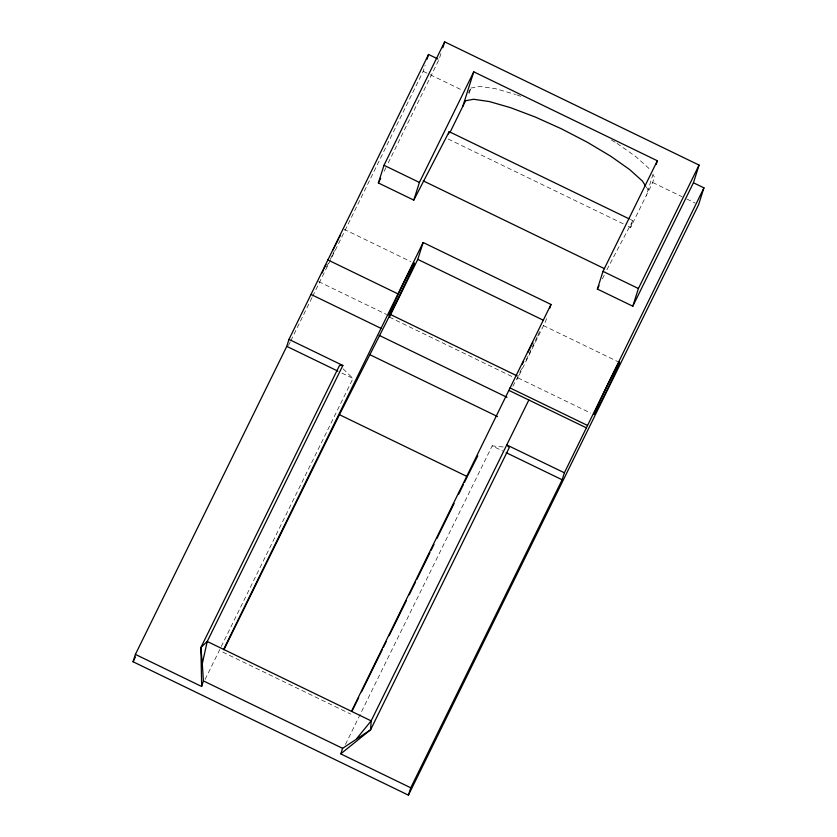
<?xml version="1.0" encoding="UTF-8"?>
<svg xmlns="http://www.w3.org/2000/svg" width="837" height="837" viewBox="0 0 837 837"><rect width="100%" height="100%" fill="white"/><g stroke="black" fill="none" stroke-linecap="round" stroke-linejoin="round"><path stroke-width="0.63" stroke-dasharray="4.18 3.14" d="M653.111 174.086L646.384 195.314M628.263 226.262L630.617 227.402L652.693 182.487L654.408 177.005L653.132 175.038M312.672 296.246L423.198 71.312L425.112 65.296M440.911 53.631L439.038 59.532L386.966 165.496M343.139 368.855L353.015 378.45L341.391 372.821M503.173 446.979L492.187 445.891L502.681 450.976M518.124 376.368L517.256 379.088L545.64 321.335L547.168 316.512M630.617 227.402L632.772 220.602L630.418 219.461M469.097 93.545L470.499 89.172M288.493 345.451L290.219 341.935M290.795 340.764L312.096 297.417M384.099 171.323L386.391 166.668M468.553 92.75L470.279 89.245M205.086 679.456L353.057 378.314M345.451 744.396L492.229 445.755M602.389 278.867L605.726 272.067M606.846 269.807L632.772 220.602M512.851 386.286L517.538 377.477M470.844 88.084L479.957 86.431L495.692 88.743L515.54 94.466M516.774 94.822L521.482 96.6M423.198 71.312L429.088 74.169M430.26 74.734L462.034 90.124M652.693 182.487L682.113 196.737M686.821 199.018L695.055 203.014M448.203 139.036L623.555 223.981M543.286 325.499L619.37 362.358M343.913 229.202L410.643 261.531M518.019 377.905L590.587 413.059M318.646 281.609L386.558 314.503M389.414 317.139L513.74 377.382M222.757 652.117L350.619 714.055M611.481 140.072L615.906 142.719M617.015 143.378L635.827 156.624L648.633 168.143L650.558 171.104M646.185 186.881L648.11 189.832M334.518 250.619A29.159 0.837 -64.2 0 1 332.875 254.029M332.331 255.159A29.159 0.837 -64.2 0 1 329.558 260.851M328.46 263.069A29.159 0.837 -64.2 0 1 326.346 267.317M539.541 331.619A29.159 0.837 -64.2 0 1 537.699 335.7M537.176 336.83A29.159 0.837 -64.2 0 1 534.801 341.935M534.288 343.013A29.159 0.837 -64.2 0 1 531.621 348.61M531.077 349.751A29.159 0.837 -64.2 0 1 525.061 362.013M521.681 368.678A29.159 0.837 -64.2 0 1 517.695 376.085"/><path stroke-width="1.26" d="M288.985 339.383L286.777 346.361L135.395 654.398L201.633 686.476L203.401 680.899L202.303 663.699L207.231 641.456L342.856 365.476L288.985 339.383L428.544 54.447L437.866 58.967M389.414 317.139L390.272 314.419L516.952 375.803M629.236 218.896L449.187 131.66L413.792 200.116L378.376 182.968L383.995 165.287L444.656 41.85L699.062 165.088L693.444 182.78L703.938 187.854L698.592 204.72L408.425 795.15L133.062 661.753L135.395 654.398M427.016 59.27L428.544 54.447M442.783 47.74L444.656 41.85M413.792 200.116L419.41 182.445L473.763 71.825L657.348 160.767L656.198 164.397M448.465 133.93L449.187 131.66M462.788 106.383L473.763 71.825M389.979 315.978L417.778 259.376L423.135 242.5L550.997 304.459L549.846 308.079M410.758 787.795L562.14 479.779L564.379 472.79L506.762 444.939L509.252 447.659L370.592 729.78L342.584 748.32L340.805 753.907L410.758 787.795L408.425 795.15M693.444 182.78L632.793 306.206L597.377 289.058L602.996 271.376L657.348 160.767M564.379 472.79L703.938 187.854M632.793 306.206L638.411 288.524L699.062 165.088M351.477 711.335L550.997 304.459M223.625 649.397L423.135 242.5M133.062 661.753L135.364 657.066M378.376 182.968L380.668 178.312M449.835 132.738L465.654 100.545M223.908 649.784L339.445 414.692L390.272 314.419M352.346 710.55L358.665 697.681M361.542 691.833L382.227 649.732M383.377 647.388L386.255 641.54M389.132 635.691L406.374 600.61M409.251 594.762L415.57 581.893M416.721 579.549L429.946 552.65M431.086 550.317L433.964 544.468M436.841 538.62L454.083 503.529M458.686 494.175L463.279 484.811M464.43 482.478L467.308 476.63L339.445 414.692M528.838 400.013L371.157 720.866L356.75 738.527M597.377 289.058L599.051 285.658M467.883 475.468L477.77 455.83M340.847 753.771L370.592 729.78L371.157 720.866L207.231 641.456L200.87 647.556L201.675 686.34M464.545 100.911L473.658 99.268L489.394 101.57L510.476 107.649L535.199 117.002L561.564 128.877L587.438 142.311L610.717 156.216L629.518 169.461L642.335 180.97L645.547 185.898M342.856 365.476L339.529 365.424L200.87 647.556L202.303 663.699M509.158 390.502L586.444 427.864M423.25 180.865L604.492 268.667M383.995 165.287L419.41 182.445M602.996 271.376L638.411 288.524M417.778 259.376L543.297 320.205M327.633 259.815L397.889 293.839M509.984 387.897L587.26 425.311M311.061 294.457L381.316 328.491M379.14 335.344L507.002 397.303M369.692 354.606L497.534 416.564M286.777 346.361L337.907 371.136M506.176 452.671L562.14 479.779M203.401 680.899L342.584 748.32M322.088 272.977A29.159 0.837 -64.2 0 1 323.574 269.713M324.024 268.74A29.159 0.837 -64.2 0 1 325.959 264.597M333 249.96A29.159 0.837 -64.2 0 1 338.546 238.901M339.079 237.854A29.159 0.837 -64.2 0 1 340.324 235.459M522.225 364.472A29.159 0.837 -64.2 0 1 523.659 361.396M527.885 352.523A29.159 0.837 -64.2 0 1 532.834 342.385M598.926 406.102A29.159 0.837 -64.2 0 0 619.349 362.892A29.159 0.837 -64.2 0 0 601.918 396.675A29.159 0.837 -64.2 0 0 598.926 406.102M393.725 306.991A29.159 0.837 -64.2 0 0 414.148 263.77A29.159 0.837 -64.2 0 0 396.717 297.553A29.159 0.837 -64.2 0 0 393.725 306.991"/></g></svg>
